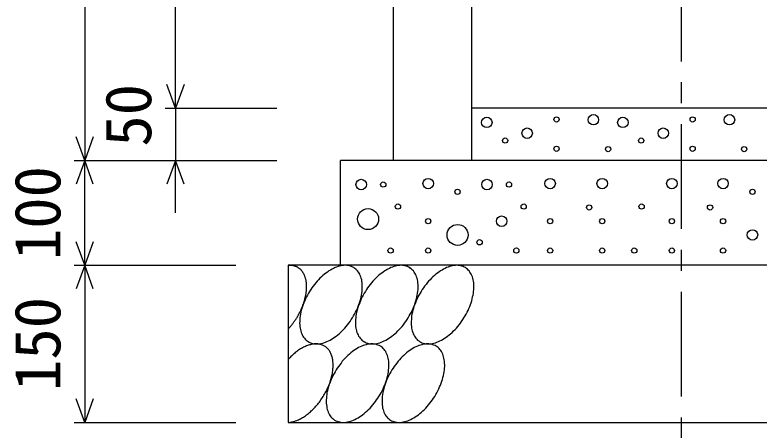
# Model space of a CAD drawing. Units: millimetres, scale not verified. Extents: x -16800 to 16800, y -5940 to 5940.
# Drawn here: x 11214 to 11924, y 2367 to 2763 of the extents above; entities that cross this region are included whole.
import ezdxf
from ezdxf.enums import TextEntityAlignment as Align

# ---------------------------------------------------------------- set-up
doc = ezdxf.new("R2010")
doc.units = ezdxf.units.MM
doc.header["$LTSCALE"] = 20
doc.linetypes.add('CHAIN1', pattern=[8, 5, -1, 1, -1])
for name, color, linetype, lineweight in [('0-0_DIM', 7, 'Continuous', 25), ('0-2_HATCH', 6, 'Continuous', 25), ('0-5_OUTLINE', 3, 'Continuous', 25)]:
    doc.layers.add(name, color=color, linetype=linetype, lineweight=lineweight)
doc.styles.add('ＭＳ ゴシック', font='')
doc.styles.get('ＭＳ ゴシック').set_extended_font_data('MS Gothic')

msp = doc.modelspace()

# ---------------------------------------------------------------- linework, layer by layer
at = {"layer": '0-0_DIM', "linetype": 'CHAIN1'}
msp.add_line((11850, 3618.77), (11850, 2323.97), dxfattribs=at)
at = {"layer": '0-0_DIM'}
for p, q in [((11280.8, 3573.97), (11280.8, 2623.97)), ((11367.46, 2673.97), (11367.46, 3473.47)), ((11357.46, 2673.97), (11464.13, 2673.97)), ((11367.46, 2673.97), (11367.46, 2623.97)), ((11270.8, 2623.97), (11464.13, 2623.97)), ((11280.8, 2523.97), (11280.8, 2623.97)), ((11367.46, 2573.97), (11367.46, 2623.97)), ((11270.8, 2523.97), (11425, 2523.97)), ((11280.8, 2523.97), (11280.8, 2373.97)), ((11270.8, 2373.97), (11425, 2373.97))]:
    msp.add_line(p, q, dxfattribs=at)
for points in [[(11375.67, 2696.52), (11367.46, 2673.97), (11359.26, 2696.52)], [(11289.01, 2646.52), (11280.8, 2623.97), (11272.59, 2646.52)], [(11289.01, 2601.41), (11280.8, 2623.97), (11272.59, 2601.41)], [(11375.67, 2601.41), (11367.46, 2623.97), (11359.26, 2601.41)], [(11289.01, 2546.52), (11280.8, 2523.97), (11272.59, 2546.52)], [(11289.01, 2501.41), (11280.8, 2523.97), (11272.59, 2501.41)], [(11289.01, 2396.52), (11280.8, 2373.97), (11272.59, 2396.52)]]:
    msp.add_lwpolyline(points, dxfattribs=at)
at = {"layer": '0-2_HATCH'}
for points in [[(11480.1, 2523.49), (11479.6, 2523.59), (11479.2, 2523.69), (11478.8, 2523.79), (11478.3, 2523.79), (11477.8, 2523.89), (11477.4, 2523.89), (11476.9, 2523.89), (11476.4, 2523.99), (11476, 2523.89), (11475.5, 2523.89), (11475, 2523.89)], [(11491.6, 2511.29), (11491.5, 2511.79), (11491.3, 2512.29), (11491.2, 2512.79), (11491, 2513.19), (11490.8, 2513.69), (11490.6, 2514.19), (11490.5, 2514.59), (11490.3, 2515.09), (11490, 2515.49), (11489.8, 2515.89), (11489.6, 2516.29), (11489.4, 2516.69), (11489.1, 2517.09), (11488.9, 2517.49), (11488.6, 2517.89), (11488.3, 2518.19), (11488.1, 2518.59), (11487.8, 2518.89), (11487.5, 2519.19), (11487.2, 2519.59), (11486.9, 2519.89), (11486.6, 2520.19), (11486.2, 2520.49), (11485.9, 2520.69), (11485.6, 2520.99), (11485.2, 2521.29), (11484.9, 2521.49), (11484.5, 2521.69), (11484.1, 2521.99), (11483.7, 2522.19), (11483.4, 2522.39), (11483, 2522.59), (11482.6, 2522.69), (11482.2, 2522.89), (11481.8, 2522.99), (11481.4, 2523.19), (11480.9, 2523.29), (11480.5, 2523.39), (11480.1, 2523.49)], [(11537.7, 2521.79), (11536.6, 2522.29), (11535.5, 2522.79), (11534.4, 2523.19), (11533.3, 2523.49), (11532, 2523.79), (11530.8, 2523.89), (11529.5, 2523.99), (11528.2, 2523.89), (11526.8, 2523.79), (11525.4, 2523.49), (11524, 2523.19), (11522.6, 2522.79), (11521.2, 2522.29), (11519.7, 2521.79), (11518.3, 2521.09), (11516.8, 2520.39), (11515.3, 2519.49), (11513.9, 2518.59), (11512.4, 2517.59), (11511, 2516.59), (11509.5, 2515.39), (11508.1, 2514.19), (11506.7, 2512.99), (11505.3, 2511.59), (11503.9, 2510.19), (11502.6, 2508.79), (11501.3, 2507.29), (11500, 2505.69), (11498.8, 2504.09), (11497.6, 2502.49), (11496.5, 2500.79), (11495.4, 2499.09), (11494.3, 2497.29), (11493.4, 2495.59), (11492.4, 2493.79), (11491.5, 2491.99), (11490.7, 2490.09), (11489.9, 2488.29), (11489.2, 2486.49)], [(11545.1, 2510.19), (11544.7, 2511.59), (11544.3, 2512.99), (11543.8, 2514.19), (11543.3, 2515.39), (11542.7, 2516.59), (11542, 2517.59), (11541.2, 2518.59), (11540.4, 2519.49), (11539.6, 2520.39), (11538.6, 2521.09), (11537.7, 2521.79)], [(11590.9, 2521.79), (11589.8, 2522.29), (11588.8, 2522.79), (11587.6, 2523.19), (11586.5, 2523.49), (11585.2, 2523.79), (11584, 2523.89), (11582.7, 2523.99), (11581.4, 2523.89), (11580, 2523.79), (11578.7, 2523.49), (11577.3, 2523.19), (11575.8, 2522.79), (11574.4, 2522.29), (11572.9, 2521.79), (11571.5, 2521.09), (11570, 2520.39), (11568.6, 2519.49), (11567.1, 2518.59), (11565.6, 2517.59), (11564.2, 2516.59), (11562.7, 2515.39), (11561.3, 2514.19), (11559.9, 2512.99), (11558.5, 2511.59), (11557.1, 2510.19), (11555.8, 2508.79), (11554.5, 2507.29), (11553.3, 2505.69), (11552, 2504.09), (11550.8, 2502.49), (11549.7, 2500.79), (11548.6, 2499.09), (11547.6, 2497.29), (11546.6, 2495.59), (11545.6, 2493.79), (11544.7, 2491.99), (11543.9, 2490.09), (11543.2, 2488.29), (11542.4, 2486.49)], [(11598.3, 2510.19), (11597.9, 2511.59), (11597.5, 2512.99), (11597, 2514.19), (11596.5, 2515.39), (11595.9, 2516.59), (11595.2, 2517.59), (11594.4, 2518.59), (11593.6, 2519.49), (11592.8, 2520.39), (11591.8, 2521.09), (11590.9, 2521.79)], [(11644.1, 2521.79), (11643, 2522.29), (11642, 2522.79), (11640.8, 2523.19), (11639.7, 2523.49), (11638.5, 2523.79), (11637.2, 2523.89), (11635.9, 2523.99), (11634.6, 2523.89), (11633.2, 2523.79), (11631.9, 2523.49), (11630.5, 2523.19), (11629, 2522.79), (11627.6, 2522.29), (11626.2, 2521.79), (11624.7, 2521.09), (11623.2, 2520.39), (11621.8, 2519.49), (11620.3, 2518.59), (11618.8, 2517.59), (11617.4, 2516.59), (11615.9, 2515.39), (11614.5, 2514.19), (11613.1, 2512.99), (11611.7, 2511.59), (11610.4, 2510.19), (11609, 2508.79), (11607.7, 2507.29), (11606.5, 2505.69), (11605.2, 2504.09), (11604, 2502.49), (11602.9, 2500.79), (11601.8, 2499.09), (11600.8, 2497.29), (11599.8, 2495.59), (11598.8, 2493.79), (11597.9, 2491.99), (11597.1, 2490.09), (11596.4, 2488.29), (11595.7, 2486.49)], [(11651.5, 2510.19), (11651.1, 2511.59), (11650.7, 2512.99), (11650.2, 2514.19), (11649.7, 2515.39), (11649.1, 2516.59), (11648.4, 2517.59), (11647.6, 2518.59), (11646.8, 2519.49), (11646, 2520.39), (11645.1, 2521.09), (11644.1, 2521.79)], [(11489.6, 2487.49), (11489.8, 2488.09), (11490, 2488.79), (11490.3, 2489.49), (11490.5, 2490.09), (11490.6, 2490.79), (11490.8, 2491.49), (11491, 2492.09), (11491.2, 2492.79), (11491.3, 2493.49), (11491.5, 2494.09), (11491.6, 2494.79), (11491.7, 2495.39), (11491.9, 2496.09), (11492, 2496.69), (11492.1, 2497.39), (11492.1, 2497.99), (11492.2, 2498.59), (11492.3, 2499.29), (11492.4, 2499.89), (11492.4, 2500.49), (11492.5, 2501.09), (11492.5, 2501.79), (11492.5, 2502.39), (11492.5, 2502.99), (11492.5, 2503.59), (11492.5, 2504.19), (11492.5, 2504.79), (11492.5, 2505.29), (11492.5, 2505.89), (11492.4, 2506.49), (11492.4, 2506.99), (11492.3, 2507.59), (11492.2, 2508.19), (11492.1, 2508.69), (11492.1, 2509.19), (11492, 2509.79), (11491.9, 2510.29), (11491.7, 2510.79), (11491.6, 2511.29)], [(11512, 2451.09), (11513.4, 2451.79), (11514.9, 2452.59), (11516.3, 2453.39), (11517.8, 2454.29), (11519.3, 2455.29), (11520.7, 2456.29), (11522.2, 2457.49), (11523.6, 2458.69), (11525, 2459.89), (11526.4, 2461.29), (11527.7, 2462.69), (11529.1, 2464.09), (11530.4, 2465.59), (11531.6, 2467.19), (11532.9, 2468.79), (11534.1, 2470.39), (11535.2, 2472.09), (11536.3, 2473.79), (11537.3, 2475.59), (11538.3, 2477.29), (11539.3, 2479.09), (11540.2, 2480.89), (11541, 2482.79), (11541.7, 2484.59), (11542.4, 2486.49), (11543.1, 2488.29), (11543.7, 2490.09), (11544.2, 2491.99), (11544.6, 2493.79), (11545, 2495.59), (11545.3, 2497.29), (11545.5, 2499.09), (11545.6, 2500.79), (11545.7, 2502.49), (11545.7, 2504.09), (11545.7, 2505.69), (11545.5, 2507.29), (11545.3, 2508.79), (11545.1, 2510.19)], [(11565.2, 2451.09), (11566.6, 2451.79), (11568.1, 2452.59), (11569.6, 2453.39), (11571, 2454.29), (11572.5, 2455.29), (11573.9, 2456.29), (11575.4, 2457.49), (11576.8, 2458.69), (11578.2, 2459.89), (11579.6, 2461.29), (11581, 2462.69), (11582.3, 2464.09), (11583.6, 2465.59), (11584.9, 2467.19), (11586.1, 2468.79), (11587.3, 2470.39), (11588.4, 2472.09), (11589.5, 2473.79), (11590.5, 2475.59), (11591.5, 2477.29), (11592.5, 2479.09), (11593.4, 2480.89), (11594.2, 2482.79), (11595, 2484.59), (11595.7, 2486.49), (11596.3, 2488.29), (11596.9, 2490.09), (11597.4, 2491.99), (11597.8, 2493.79), (11598.2, 2495.59), (11598.5, 2497.29), (11598.7, 2499.09), (11598.9, 2500.79), (11598.9, 2502.49), (11598.9, 2504.09), (11598.9, 2505.69), (11598.8, 2507.29), (11598.6, 2508.79), (11598.3, 2510.19)], [(11618.4, 2451.09), (11619.8, 2451.79), (11621.3, 2452.59), (11622.8, 2453.39), (11624.2, 2454.29), (11625.7, 2455.29), (11627.1, 2456.29), (11628.6, 2457.49), (11630, 2458.69), (11631.4, 2459.89), (11632.8, 2461.29), (11634.2, 2462.69), (11635.5, 2464.09), (11636.8, 2465.59), (11638.1, 2467.19), (11639.3, 2468.79), (11640.5, 2470.39), (11641.6, 2472.09), (11642.7, 2473.79), (11643.8, 2475.59), (11644.8, 2477.29), (11645.7, 2479.09), (11646.6, 2480.89), (11647.4, 2482.79), (11648.2, 2484.59), (11648.9, 2486.49), (11649.5, 2488.29), (11650.1, 2490.09), (11650.6, 2491.99), (11651, 2493.79), (11651.4, 2495.59), (11651.7, 2497.29), (11651.9, 2499.09), (11652.1, 2500.79), (11652.1, 2502.49), (11652.2, 2504.09), (11652.1, 2505.69), (11652, 2507.29), (11651.8, 2508.79), (11651.5, 2510.19)], [(11475, 2463.19), (11475.5, 2463.69), (11476, 2464.19), (11476.4, 2464.79), (11476.9, 2465.29), (11477.4, 2465.89), (11477.8, 2466.39), (11478.3, 2466.99), (11478.8, 2467.59), (11479.2, 2468.19), (11479.6, 2468.69), (11480.1, 2469.29), (11480.5, 2469.89), (11480.9, 2470.49), (11481.4, 2471.19), (11481.8, 2471.79), (11482.2, 2472.39), (11482.6, 2472.99), (11483, 2473.59), (11483.4, 2474.29), (11483.7, 2474.89), (11484.1, 2475.59), (11484.5, 2476.19), (11484.9, 2476.79), (11485.2, 2477.49), (11485.6, 2478.09), (11485.9, 2478.79), (11486.2, 2479.49), (11486.6, 2480.09), (11486.9, 2480.79), (11487.2, 2481.39), (11487.5, 2482.09), (11487.8, 2482.79), (11488.1, 2483.39), (11488.3, 2484.09), (11488.6, 2484.79), (11488.9, 2485.49), (11489.1, 2486.09), (11489.4, 2486.79), (11489.6, 2487.49)], [(11489.2, 2486.49), (11488.6, 2484.59), (11488, 2482.79), (11487.5, 2480.99), (11487.1, 2479.09), (11486.7, 2477.29), (11486.4, 2475.59), (11486.2, 2473.79), (11486, 2472.09), (11486, 2470.39), (11485.9, 2468.79), (11486, 2467.19), (11486.1, 2465.59), (11486.3, 2464.09), (11486.6, 2462.69), (11487, 2461.29), (11487.4, 2459.89), (11487.9, 2458.69), (11488.4, 2457.49), (11489, 2456.29), (11489.7, 2455.29), (11490.5, 2454.29), (11491.3, 2453.39), (11492.1, 2452.59), (11493.1, 2451.79), (11494, 2451.09), (11495.1, 2450.59), (11496.1, 2450.09), (11497.3, 2449.69), (11498.4, 2449.39), (11499.7, 2449.09), (11500.9, 2448.99), (11502.2, 2448.99), (11503.5, 2448.99), (11504.9, 2449.09), (11506.2, 2449.39), (11507.6, 2449.69), (11509.1, 2450.09), (11510.5, 2450.59), (11512, 2451.09)], [(11542.4, 2486.49), (11541.8, 2484.59), (11541.2, 2482.79), (11540.7, 2480.99), (11540.3, 2479.09), (11539.9, 2477.29), (11539.6, 2475.59), (11539.4, 2473.79), (11539.3, 2472.09), (11539.2, 2470.39), (11539.2, 2468.79), (11539.2, 2467.19), (11539.3, 2465.59), (11539.6, 2464.09), (11539.8, 2462.69), (11540.2, 2461.29), (11540.6, 2459.89), (11541.1, 2458.69), (11541.6, 2457.49), (11542.2, 2456.29), (11542.9, 2455.29), (11543.7, 2454.29), (11544.5, 2453.39), (11545.3, 2452.59), (11546.3, 2451.79), (11547.2, 2451.09), (11548.3, 2450.59), (11549.3, 2450.09), (11550.5, 2449.69), (11551.6, 2449.39), (11552.9, 2449.09), (11554.1, 2448.99), (11555.4, 2448.99), (11556.7, 2448.99), (11558.1, 2449.09), (11559.5, 2449.39), (11560.9, 2449.69), (11562.3, 2450.09), (11563.7, 2450.59), (11565.2, 2451.09)], [(11595.7, 2486.49), (11595, 2484.59), (11594.4, 2482.79), (11593.9, 2480.99), (11593.5, 2479.09), (11593.1, 2477.29), (11592.8, 2475.59), (11592.6, 2473.79), (11592.5, 2472.09), (11592.4, 2470.39), (11592.4, 2468.79), (11592.4, 2467.19), (11592.6, 2465.59), (11592.8, 2464.09), (11593, 2462.69), (11593.4, 2461.29), (11593.8, 2459.89), (11594.3, 2458.69), (11594.8, 2457.49), (11595.4, 2456.29), (11596.1, 2455.29), (11596.9, 2454.29), (11597.7, 2453.39), (11598.5, 2452.59), (11599.5, 2451.79), (11600.4, 2451.09), (11601.5, 2450.59), (11602.6, 2450.09), (11603.7, 2449.69), (11604.9, 2449.39), (11606.1, 2449.09), (11607.3, 2448.99), (11608.6, 2448.99), (11609.9, 2448.99), (11611.3, 2449.09), (11612.7, 2449.39), (11614.1, 2449.69), (11615.5, 2450.09), (11616.9, 2450.59), (11618.4, 2451.09)], [(11515, 2441.19), (11514.6, 2441.89), (11514.1, 2442.59), (11513.7, 2443.19), (11513.2, 2443.79), (11512.6, 2444.39), (11512.1, 2444.99), (11511.5, 2445.49), (11510.9, 2445.99), (11510.3, 2446.39), (11509.7, 2446.79), (11509, 2447.19), (11508.4, 2447.49), (11507.7, 2447.79), (11506.9, 2448.09), (11506.2, 2448.29), (11505.4, 2448.49), (11504.7, 2448.69), (11503.9, 2448.79), (11503.1, 2448.89), (11502.2, 2448.99), (11501.4, 2448.99), (11500.6, 2448.89), (11499.7, 2448.89), (11498.8, 2448.79), (11497.9, 2448.59), (11497, 2448.49), (11496.1, 2448.19), (11495.2, 2447.99), (11494.3, 2447.69), (11493.4, 2447.39), (11492.5, 2446.99), (11491.5, 2446.59), (11490.6, 2446.19), (11489.6, 2445.69), (11488.7, 2445.19), (11487.8, 2444.69), (11486.8, 2444.19), (11485.9, 2443.59), (11484.9, 2442.89)], [(11563, 2446.79), (11561.9, 2447.29), (11560.9, 2447.79), (11559.7, 2448.19), (11558.6, 2448.59), (11557.4, 2448.79), (11556.1, 2448.89), (11554.8, 2448.99), (11553.5, 2448.89), (11552.1, 2448.79), (11550.8, 2448.59), (11549.4, 2448.19), (11547.9, 2447.79), (11546.5, 2447.29), (11545.1, 2446.79), (11543.6, 2446.09), (11542.1, 2445.39), (11540.7, 2444.49), (11539.2, 2443.59), (11537.7, 2442.59), (11536.3, 2441.59), (11534.8, 2440.49), (11533.4, 2439.19), (11532, 2437.99), (11530.6, 2436.59), (11529.3, 2435.29), (11527.9, 2433.79), (11526.6, 2432.29), (11525.4, 2430.69), (11524.1, 2429.09), (11523, 2427.49), (11521.8, 2425.79), (11520.7, 2424.09), (11519.7, 2422.29), (11518.7, 2420.59), (11517.7, 2418.79), (11516.9, 2416.99), (11516, 2415.09), (11515.3, 2413.29), (11514.6, 2411.49)], [(11570.4, 2435.29), (11570, 2436.59), (11569.6, 2437.99), (11569.1, 2439.19), (11568.6, 2440.39), (11568, 2441.59), (11567.3, 2442.59), (11566.5, 2443.59), (11565.7, 2444.49), (11564.9, 2445.39), (11564, 2446.09), (11563, 2446.79)], [(11616.2, 2446.79), (11615.2, 2447.29), (11614.1, 2447.79), (11613, 2448.19), (11611.8, 2448.59), (11610.6, 2448.79), (11609.3, 2448.89), (11608, 2448.99), (11606.7, 2448.89), (11605.4, 2448.79), (11604, 2448.59), (11602.6, 2448.19), (11601.2, 2447.79), (11599.7, 2447.29), (11598.3, 2446.79), (11596.8, 2446.09), (11595.3, 2445.39), (11593.9, 2444.49), (11592.4, 2443.59), (11590.9, 2442.59), (11589.5, 2441.59), (11588, 2440.49), (11586.6, 2439.19), (11585.2, 2437.99), (11583.8, 2436.59), (11582.5, 2435.29), (11581.1, 2433.79), (11579.8, 2432.29), (11578.6, 2430.69), (11577.3, 2429.09), (11576.2, 2427.49), (11575, 2425.79), (11573.9, 2424.09), (11572.9, 2422.29), (11571.9, 2420.59), (11570.9, 2418.79), (11570.1, 2416.99), (11569.2, 2415.09), (11568.5, 2413.29), (11567.8, 2411.49)], [(11623.6, 2435.29), (11623.3, 2436.59), (11622.8, 2437.99), (11622.4, 2439.19), (11621.8, 2440.39), (11621.2, 2441.59), (11620.5, 2442.59), (11619.8, 2443.59), (11619, 2444.49), (11618.1, 2445.39), (11617.2, 2446.09), (11616.2, 2446.79)], [(11484.9, 2442.89), (11484, 2442.29), (11483.1, 2441.59), (11482.1, 2440.89), (11481.2, 2440.09), (11480.3, 2439.29), (11479.4, 2438.49), (11478.5, 2437.69), (11477.6, 2436.79), (11476.7, 2435.99), (11475.9, 2434.99), (11475, 2434.09)], [(11509, 2399.89), (11509.7, 2400.99), (11510.3, 2402.09), (11510.9, 2403.29), (11511.5, 2404.39), (11512.1, 2405.59), (11512.6, 2406.79), (11513.2, 2407.89), (11513.7, 2409.09), (11514.1, 2410.29), (11514.6, 2411.49), (11515, 2412.69), (11515.4, 2413.89), (11515.7, 2414.99), (11516.1, 2416.19), (11516.4, 2417.39), (11516.7, 2418.49), (11516.9, 2419.69), (11517.1, 2420.89), (11517.3, 2421.99), (11517.5, 2423.09), (11517.6, 2424.19), (11517.7, 2425.29), (11517.8, 2426.39), (11517.8, 2427.49), (11517.9, 2428.59), (11517.8, 2429.59), (11517.8, 2430.59), (11517.7, 2431.69), (11517.6, 2432.59), (11517.5, 2433.59), (11517.3, 2434.59), (11517.1, 2435.49), (11516.9, 2436.39), (11516.7, 2437.19), (11516.4, 2438.09), (11516.1, 2438.89), (11515.7, 2439.69), (11515.4, 2440.49), (11515, 2441.19)], [(11537.3, 2376.19), (11538.7, 2376.79), (11540.2, 2377.59), (11541.7, 2378.39), (11543.1, 2379.29), (11544.6, 2380.29), (11546, 2381.29), (11547.5, 2382.49), (11548.9, 2383.69), (11550.3, 2384.89), (11551.7, 2386.29), (11553.1, 2387.69), (11554.4, 2389.09), (11555.7, 2390.59), (11557, 2392.19), (11558.2, 2393.79), (11559.4, 2395.39), (11560.5, 2397.09), (11561.6, 2398.79), (11562.7, 2400.59), (11563.7, 2402.29), (11564.6, 2404.09), (11565.5, 2405.99), (11566.3, 2407.79), (11567.1, 2409.59), (11567.8, 2411.49), (11568.4, 2413.29), (11569, 2415.09), (11569.5, 2416.99), (11569.9, 2418.79), (11570.3, 2420.59), (11570.6, 2422.29), (11570.8, 2424.09), (11571, 2425.79), (11571.1, 2427.49), (11571.1, 2429.09), (11571, 2430.69), (11570.9, 2432.29), (11570.7, 2433.79), (11570.4, 2435.29)], [(11590.5, 2376.19), (11591.9, 2376.79), (11593.4, 2377.59), (11594.9, 2378.39), (11596.3, 2379.29), (11597.8, 2380.29), (11599.3, 2381.29), (11600.7, 2382.49), (11602.1, 2383.69), (11603.5, 2384.89), (11604.9, 2386.29), (11606.3, 2387.69), (11607.6, 2389.09), (11608.9, 2390.59), (11610.2, 2392.19), (11611.4, 2393.79), (11612.6, 2395.39), (11613.7, 2397.09), (11614.8, 2398.79), (11615.9, 2400.59), (11616.9, 2402.29), (11617.8, 2404.09), (11618.7, 2405.99), (11619.5, 2407.79), (11620.3, 2409.59), (11621, 2411.49), (11621.6, 2413.29), (11622.2, 2415.09), (11622.7, 2416.99), (11623.1, 2418.79), (11623.5, 2420.59), (11623.8, 2422.29), (11624, 2424.09), (11624.2, 2425.79), (11624.3, 2427.49), (11624.3, 2429.09), (11624.2, 2430.69), (11624.1, 2432.29), (11623.9, 2433.79), (11623.6, 2435.29)], [(11514.6, 2411.49), (11513.9, 2409.59), (11513.4, 2407.79), (11512.8, 2405.99), (11512.4, 2404.09), (11512, 2402.39), (11511.7, 2400.59), (11511.5, 2398.79), (11511.4, 2397.09), (11511.3, 2395.39), (11511.3, 2393.79), (11511.3, 2392.19), (11511.5, 2390.59), (11511.7, 2389.09), (11511.9, 2387.69), (11512.3, 2386.29), (11512.7, 2384.89), (11513.2, 2383.69), (11513.7, 2382.49), (11514.4, 2381.29), (11515, 2380.29), (11515.8, 2379.29), (11516.6, 2378.39), (11517.5, 2377.59), (11518.4, 2376.79), (11519.3, 2376.19), (11520.4, 2375.59), (11521.5, 2375.09), (11522.6, 2374.69), (11523.8, 2374.39), (11525, 2374.09), (11526.2, 2373.99), (11527.5, 2373.99), (11528.8, 2373.99), (11530.2, 2374.09), (11531.6, 2374.39), (11533, 2374.69), (11534.4, 2375.09), (11535.8, 2375.59), (11537.3, 2376.19)], [(11567.8, 2411.49), (11567.1, 2409.59), (11566.6, 2407.79), (11566.1, 2405.99), (11565.6, 2404.09), (11565.3, 2402.39), (11565, 2400.59), (11564.7, 2398.79), (11564.6, 2397.09), (11564.5, 2395.39), (11564.5, 2393.79), (11564.5, 2392.19), (11564.7, 2390.59), (11564.9, 2389.09), (11565.1, 2387.69), (11565.5, 2386.29), (11565.9, 2384.89), (11566.4, 2383.69), (11566.9, 2382.49), (11567.6, 2381.29), (11568.2, 2380.29), (11569, 2379.29), (11569.8, 2378.39), (11570.7, 2377.59), (11571.6, 2376.79), (11572.6, 2376.19), (11573.6, 2375.59), (11574.7, 2375.09), (11575.8, 2374.69), (11577, 2374.39), (11578.2, 2374.09), (11579.4, 2373.99), (11580.7, 2373.99), (11582, 2373.99), (11583.4, 2374.09), (11584.8, 2374.39), (11586.2, 2374.69), (11587.6, 2375.09), (11589, 2375.59), (11590.5, 2376.19)], [(11475, 2373.99), (11475.9, 2373.99), (11476.7, 2374.09), (11477.6, 2374.19), (11478.5, 2374.39), (11479.4, 2374.59), (11480.3, 2374.79), (11481.2, 2375.09), (11482.1, 2375.39), (11483.1, 2375.69), (11484, 2376.09), (11484.9, 2376.49), (11485.9, 2376.99), (11486.8, 2377.49), (11487.8, 2377.99), (11488.7, 2378.49), (11489.6, 2379.09), (11490.6, 2379.69), (11491.5, 2380.39), (11492.5, 2381.09), (11493.4, 2381.79), (11494.3, 2382.49), (11495.2, 2383.29), (11496.1, 2384.09), (11497, 2384.89), (11497.9, 2385.69), (11498.8, 2386.59), (11499.7, 2387.49), (11500.6, 2388.39), (11501.4, 2389.39), (11502.2, 2390.29), (11503.1, 2391.29), (11503.9, 2392.29), (11504.7, 2393.39), (11505.4, 2394.39), (11506.2, 2395.49), (11506.9, 2396.49), (11507.7, 2397.59), (11508.4, 2398.69), (11509, 2399.89)]]:
    msp.add_lwpolyline(points, dxfattribs=at)
for centre, radius in [((11664.51, 2660.47), 5), ((11731.07, 2663.28), 2.5), ((11766.23, 2662.99), 5), ((11794.37, 2660.47), 5), ((11860.93, 2663.28), 2.5), ((11896.09, 2662.99), 5), ((11703.03, 2650.15), 5), ((11832.89, 2650.15), 5), ((11682, 2643.14), 2.5), ((11811.86, 2643.14), 2.5), ((11731.07, 2635.26), 2.5), ((11780.25, 2634.98), 2.5), ((11860.93, 2635.26), 2.5), ((11910.11, 2634.98), 2.5), ((11608.58, 2602.02), 5), ((11724.94, 2602.02), 5), ((11774.64, 2602.02), 5), ((11841.11, 2602.02), 5), ((11889.97, 2602.02), 5), ((11544.66, 2601.14), 5), ((11565.69, 2601.14), 2.5), ((11664.66, 2601.14), 5), ((11685.69, 2601.14), 2.5), ((11636.62, 2594.14), 2.5), ((11918.01, 2594.14), 2.5), ((11551.2, 2568.13), 10), ((11579.71, 2580.13), 2.5), ((11699.71, 2580.13), 2.5), ((11762.22, 2579.22), 2.5), ((11812.23, 2580.13), 2.5), ((11877.55, 2579.22), 2.5), ((11678.68, 2566.13), 5), ((11608.58, 2566.13), 2.5), ((11724.94, 2566.13), 2.5), ((11774.64, 2566.13), 2.5), ((11841.11, 2566.13), 2.5), ((11889.97, 2566.13), 2.5), ((11636.62, 2552.99), 10), ((11918.01, 2552.99), 5), ((11657.65, 2545.99), 2.5), ((11572.7, 2538.11), 2.5), ((11608.58, 2538.11), 2.5), ((11692.7, 2538.11), 2.5), ((11724.94, 2538.11), 2.5), ((11774.64, 2538.11), 2.5), ((11805.22, 2538.11), 2.5), ((11841.11, 2538.11), 2.5), ((11889.97, 2538.11), 2.5)]:
    msp.add_circle(centre, radius, dxfattribs=at)
at = {"layer": '0-5_OUTLINE'}
for p, q in [((11575, 3423.97), (11575, 2623.97)), ((11650, 3353.97), (11650, 2623.97)), ((12050, 2673.97), (11650, 2673.97)), ((12675, 2623.97), (11525, 2623.97)), ((11525, 2523.97), (11525, 2623.97)), ((11650, 2623.97), (11575, 2623.97)), ((12725, 2523.97), (11475, 2523.97)), ((11475, 2523.97), (11475, 2373.97))]:
    msp.add_line(p, q, dxfattribs=at)
msp.add_lwpolyline([(11475, 2373.97), (12725, 2373.97), (12725, 2523.97)], dxfattribs=at)

# ---------------------------------------------------------------- texts
at = {"layer": '0-0_DIM', "style": 'ＭＳ ゴシック'}
for s, p in [('50', (11357.46, 2637.29)), ('100', (11270.8, 2528.97)), ('150', (11270.8, 2403.97))]:
    msp.add_text(s, height=43.99, rotation=90, dxfattribs=at).set_placement(p, align=Align.BOTTOM_LEFT)

doc.saveas('drawing.dxf')
